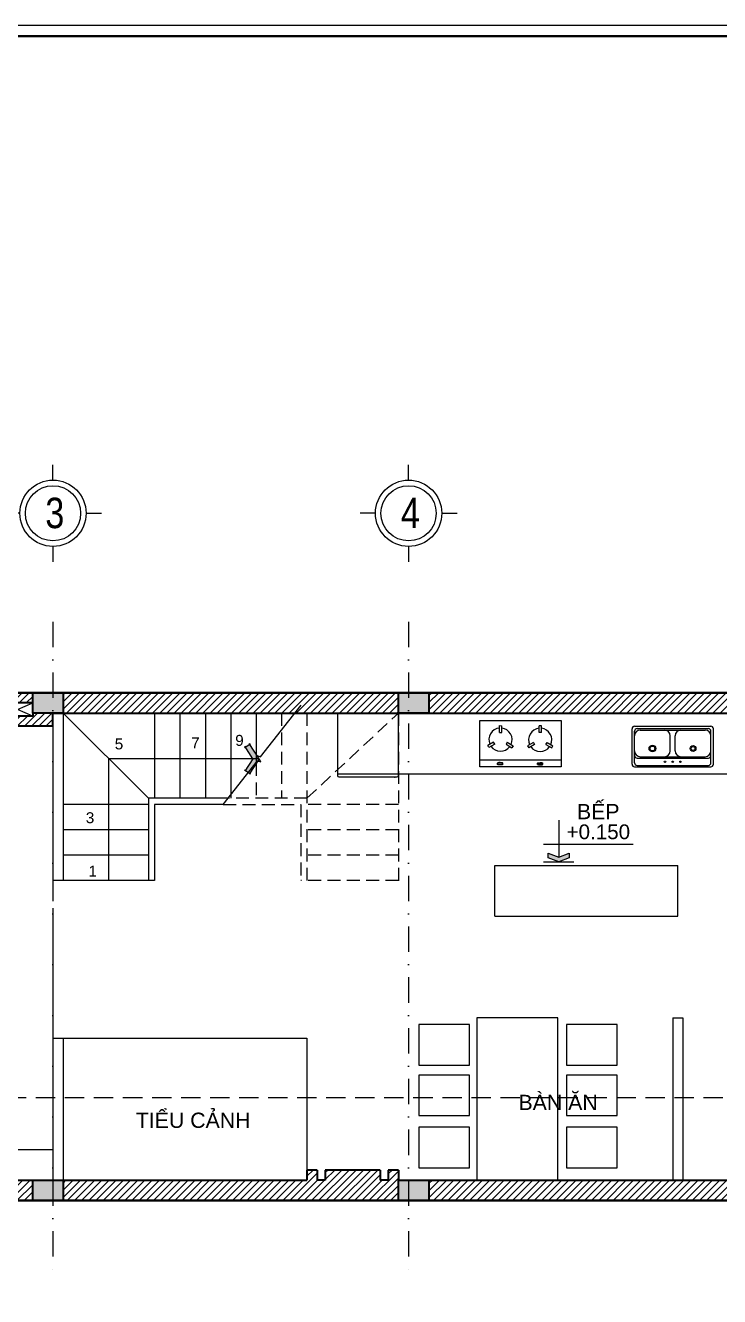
# Model space of a CAD drawing. Header units: inches. Extents: x 921646 to 2157952, y -92667 to 262089.
# Drawn here: x 1959107 to 1965939, y 198000 to 210517 of the extents above; entities that cross this region are included whole.
import ezdxf
from ezdxf.enums import TextEntityAlignment as Align

# ---------------------------------------------------------------- set-up
doc = ezdxf.new("R2010")
doc.units = ezdxf.units.IN
doc.header["$MEASUREMENT"] = 0
for name, pattern in [('DASHDOT', [1, 0.5, -0.25, 0, -0.25]), ('DASHED2', [9.524999999999999, 6.349999999999999, -3.174999999999999]), ('HIDDEN', [9.524999999999999, 6.349999999999999, -3.174999999999999])]:
    doc.linetypes.add(name, pattern=pattern)
doc.layers.get('0').update_dxf_attribs({"lineweight": 9})
doc.layers.get('DEFPOINTS').update_dxf_attribs({"lineweight": 9})
for name, color, linetype, lineweight in [('01-WALL', 10, 'Continuous', 35), ('04-TRUC', 40, 'DASHDOT', 9), ('09-DIMOUT', 251, 'Continuous', 9), ('13-VATDUNG', 104, 'Continuous', 13), ('14 KHUAT', 106, 'HIDDEN', 13), ('15 TEXT', 134, 'Continuous', 15), ('Cp Net Manh 0.15', 8, 'Continuous', 15), ('Cp Net Thep 0.40', 2, 'Continuous', 40), ('Cp Text 0.15', 3, 'Continuous', 15)]:
    doc.layers.add(name, color=color, linetype=linetype, lineweight=lineweight)
for name, color, linetype in [('02-TEXT', 7, 'Continuous'), ('07-HATCH', 180, 'Continuous'), ('08-HATCH', 130, 'Continuous')]:
    doc.layers.add(name, color=color, linetype=linetype)
doc.styles.add('ARIAL', font='arial.ttf')
doc.styles.add('C', font='VHARIAL.TTF')
doc.styles.add('VHELVEN', font='VHELVEN.TTF')
doc.styles.add('VNI-HELVE', font='VHELVEB.TTF', dxfattribs={"width": 0.8})

# ---------------------------------------------------------------- blocks, each defined once
blk = doc.blocks.new('đ')
h = blk.add_hatch(color=256)
h.dxf.hatch_style = 1
h.paths.add_polyline_path([(1.5108e-12, 59.66675603961623), (-115.1734213652385, 134.666562334611), (-142.4578871751226, 92.76718375367336), (1.45404e-11, -9.4786e-12), (142.4578871751656, 92.76718375368611), (115.1734213652551, 134.666562334611)])
at = {"ltscale": 0.01}
for p, q in [((-109.7165282032553, 143.0464380508084), (-147.9147803371057, 84.38730803747613)), ((0, 59.66675603961721), (-123.5532970814426, 140.123455496605)), ((0, 59.66675603960448), (123.5532970814275, 140.1234554965846)), ((109.7165282032694, 143.0464380508016), (147.9147803371489, 84.38730803749932)), ((0, 0), (-150.8377628913191, 98.22407691566251)), ((2.91038e-11, 0), (150.8377628913332, 98.22407691565661))]:
    blk.add_line(p, q, dxfattribs=at)
blk = doc.blocks.new('DDDD')
at = {"layer": '09-DIMOUT'}
h = blk.add_hatch(color=256, dxfattribs=at)
h.dxf.hatch_style = 1
h.paths.add_polyline_path([(1648737.565746326, 63343.11408242446), (1649037.565746326, 63343.11408242446), (1649037.565746326, 63543.11408242447), (1648737.565746326, 63543.11408242447)])
at = {"layer": '01-WALL'}
blk.add_lwpolyline([(1648737.565746326, 63343.11408242446), (1649037.565746326, 63343.11408242446), (1649037.565746326, 63543.11408242447), (1648737.565746326, 63543.11408242447)], close=True, dxfattribs=at)
blk = doc.blocks.new('luoi')
at = {"layer": '04-TRUC', "ltscale": 500}
for p, q in [((1739521.796972171, 130292.8045758962), (1739521.796972171, 123908.0378893815)), ((1743021.796972169, 130292.8045759), (1743021.796972169, 123889.6781560815)), ((1728931.056137772, 129594.2698898765), (1752564.317258802, 129594.2698898765)), ((1728830.44380979, 124594.2698898753), (1752564.317258803, 124594.2698898753))]:
    blk.add_line(p, q, dxfattribs=at)
at = {"layer": '09-DIMOUT', "xscale": -1, "rotation": 180}
for p in [(90584.2312258447, 192937.3839723022), (94184.23122584261, 192937.3839723011), (90584.2312258447, 188137.3839723022), (94184.23122584261, 188137.3839723011)]:
    blk.add_blockref('DDDD', p, dxfattribs=at)
blk = doc.blocks.new('tương t1')
at = {"layer": '09-DIMOUT'}
h = blk.add_hatch(dxfattribs=at)
h.set_pattern_fill('ANSI31', color=256, scale=400)
h.set_pattern_definition([(45, (-219856.5716613932, -74351.74277061842), (-35.35533905932737, 35.35533905932738), [])])
h.paths.add_polyline_path([(1733121.796972134, 124794.2698898653), (1730221.796972227, 124794.269889862), (1730221.796972227, 124994.269889862), (1730121.796972228, 124994.269889862), (1730121.796972227, 124594.2698898753), (1733121.796972134, 124594.2698898753)])
h.paths.add_polyline_path([(1735121.796972134, 124794.2698898675), (1733321.796972134, 124794.2698898655), (1733321.796972134, 124594.2698898753), (1735121.796972134, 124594.2698898753)])
h.paths.add_polyline_path([(1735321.796972134, 125494.2698898759), (1735121.796972134, 125494.2698898759), (1735121.796972134, 124794.2698898754), (1735321.796972134, 124794.2698898754)])
h.paths.add_polyline_path([(1739321.796972171, 124794.2698898723), (1735421.796972134, 124794.2698898679), (1735421.796972134, 124594.2698898753), (1739321.796972171, 124594.2698898753)])
h.paths.add_polyline_path([(1742921.796972169, 124794.2698898764), (1742921.796972135, 124894.2698898753), (1742821.796972134, 124894.2698898753), (1742821.796972134, 124794.2698898754), (1742741.796972134, 124794.2698898754), (1742741.796972134, 124894.2698898753), (1742201.796972134, 124894.2698898753), (1742201.796972134, 124794.2698898754), (1742121.796972134, 124794.2698898754), (1742121.796972134, 124894.2698898753), (1742021.796972133, 124894.2698898753), (1742021.796972133, 124794.2698898754), (1739621.796972171, 124794.2698898726), (1739621.796972171, 124594.2698898753), (1742921.796972169, 124594.2698898753)])
h.paths.add_polyline_path([(1746521.796972135, 124794.2698898754), (1743221.796972169, 124794.2698898754), (1743221.796972169, 124594.2698898753), (1746521.796972135, 124594.2698898753)])
h.paths.add_polyline_path([(1751321.796972135, 124744.2698898753), (1751271.796972135, 124744.2698898753), (1751271.796972135, 125194.2698898754), (1751421.796972134, 125194.2698898754), (1751421.796972135, 124794.2698898763), (1751621.796972135, 124794.2698898763), (1751621.796972135, 125607.0386684031), (1751421.796972135, 125607.0386684031), (1751421.796972135, 125294.2698898754), (1751171.796972135, 125294.2698898754), (1751171.796972135, 124744.2698898753), (1748471.796972135, 124744.2698898753), (1748471.796972135, 125294.2698898753), (1748371.796972135, 125294.2698898753), (1748371.796972135, 124794.2698898754), (1746821.796972135, 124794.2698898754), (1746821.796972135, 124594.2698898753), (1751321.796972135, 124594.2698898753)])
h.paths.add_polyline_path([(1751621.796972135, 125994.2698898754), (1751421.796972135, 125994.2698898754), (1751421.796972135, 125607.0386684031), (1751621.796972135, 125607.0386684031)])
h.paths.add_polyline_path([(1751421.796972135, 126194.2698898753), (1751121.796972135, 126194.2698898753), (1751121.796972135, 126094.2698898753), (1751421.796972135, 126094.2698898753)])
h.paths.add_polyline_path([(1751621.796972135, 126294.2698898765), (1751521.796972135, 126294.2698898764), (1751521.796972135, 126194.2698898754), (1751621.796972135, 126194.2698898754)])
h.paths.add_polyline_path([(1750521.796972135, 126194.2698898753), (1750121.796972135, 126194.2698898753), (1750121.796972135, 126294.2698898753), (1750021.796972135, 126294.2698898753), (1750021.796972135, 126194.2698898753), (1747821.796972135, 126194.2698898753), (1747821.796972135, 126094.2698898753), (1748371.796972135, 126094.2698898754), (1748371.796972135, 125994.2698898753), (1748471.796972135, 125994.2698898754), (1748471.796972135, 126094.2698898754), (1750521.796972135, 126094.2698898753)])
h.paths.add_polyline_path([(1746821.796972135, 129394.2698898764), (1746721.796972135, 129394.2698898764), (1746721.796972135, 126094.2698898753), (1746921.796972135, 126094.2698898754), (1746921.796972135, 126194.2698898754), (1746821.796972135, 126194.2698898753), (1746821.796972135, 126794.2698898753), (1746821.796972135, 126894.2698898754)])
h.paths.add_polyline_path([(1750121.796972135, 127494.2698898754), (1750021.796972135, 127494.2698898753), (1750021.796972135, 127194.2698898753), (1750121.796972135, 127194.2698898753)])
h.paths.add_polyline_path([(1750121.796972135, 129394.2698898764), (1751321.796972135, 129394.2698898765), (1751321.796972135, 129594.2698898765), (1746821.796972135, 129594.2698898765), (1746821.796972135, 129444.2698898764), (1750021.796972135, 129444.2698898764), (1750021.796972134, 128894.2698898753), (1750121.796972134, 128894.2698898754)])
h.paths.add_polyline_path([(1751621.796972135, 129394.2698898763), (1751521.796972135, 129394.2698898763), (1751521.796972135, 127194.2698898764), (1751621.796972135, 127194.2698898764)])
h.paths.add_polyline_path([(1746521.796972135, 129594.2698898765), (1743221.796972169, 129594.2698898765), (1743221.796972169, 129394.2698898765), (1746521.796972135, 129394.2698898764)])
h.paths.add_polyline_path([(1742921.796972169, 129594.2698898765), (1739621.796972171, 129594.2698898765), (1739621.796972171, 129394.2698898765), (1742921.796972169, 129394.2698898765)])
h.paths.add_polyline_path([(1739021.796972169, 129494.2698898776), (1739321.796972171, 129494.2698898776), (1739321.796972171, 129594.2698898765), (1735421.796972134, 129594.2698898765), (1735421.796972134, 129394.2698898765), (1738921.796972169, 129394.2698898765), (1738921.796972169, 129264.2698898764), (1739521.796972169, 129264.2698898764), (1739521.796972169, 129394.2698898776), (1739321.796972169, 129394.2698898776), (1739321.796972169, 129364.2698898765), (1739021.796972169, 129364.2698898765)])
h.paths.add_polyline_path([(1735121.796972134, 129594.2698898765), (1733321.796972134, 129594.2698898765), (1733321.796972134, 129394.2698898765), (1735121.796972134, 129394.2698898765)])
h.paths.add_polyline_path([(1735321.796972134, 129394.2698898765), (1735121.796972134, 129394.2698898765), (1735121.796972134, 128694.4570196686), (1735321.796972134, 128694.2698898759)])
h.paths.add_polyline_path([(1733121.796972134, 129594.2698898765), (1730121.796972227, 129594.2698898765), (1730121.796972227, 128213.8774187928), (1730221.796972227, 128213.6902890001), (1730221.796972227, 129394.2698898765), (1733121.796972134, 129394.2698898765)])
at = {"layer": '01-WALL'}
for p, q in [((1730121.796972227, 129594.2698898765), (1751621.796972135, 129594.2698898765)), ((1739321.796972169, 129494.2698898776), (1739021.796972169, 129494.2698898776)), ((1739321.796972169, 129364.2698898765), (1739021.796972169, 129364.2698898765)), ((1739321.796972169, 129394.2698898754), (1739321.796972169, 129364.2698898765)), ((1739521.796972169, 129264.2698898764), (1739521.796972169, 129394.2698898765)), ((1739521.796972169, 129394.2698898765), (1746777.357175283, 129394.2698898764)), ((1739521.796972169, 129264.2698898764), (1738921.796972169, 129264.2698898764)), ((1730221.796972227, 124794.269889862), (1742021.796972133, 124794.2698898754)), ((1742121.796972134, 124894.2698898753), (1742021.796972133, 124894.2698898753)), ((1742021.796972133, 124894.2698898753), (1742021.796972133, 124794.2698898754)), ((1742121.796972134, 124894.2698898753), (1742121.796972134, 124794.2698898754)), ((1742201.796972134, 124794.2698898754), (1742121.796972134, 124794.2698898754)), ((1742741.796972134, 124894.2698898753), (1742201.796972134, 124894.2698898753)), ((1742201.796972134, 124894.2698898753), (1742201.796972134, 124794.2698898754)), ((1742741.796972134, 124894.2698898753), (1742741.796972134, 124794.2698898754)), ((1742821.796972134, 124794.2698898754), (1742741.796972134, 124794.2698898754)), ((1742921.796972135, 124894.2698898753), (1742821.796972134, 124894.2698898753)), ((1742821.796972134, 124894.2698898753), (1742821.796972134, 124794.2698898754)), ((1742921.796972135, 124894.2698898753), (1742921.796972135, 124794.2698898764)), ((1751621.796972135, 124594.2698898753), (1730121.796972227, 124594.2698898753))]:
    blk.add_line(p, q, dxfattribs=at)
blk.add_lwpolyline([(1742921.796972135, 124794.2698898754), (1748371.796972135, 124794.2698898754), (1748371.796972135, 125294.2698898753), (1748471.796972135, 125294.2698898753), (1748471.796972135, 124744.2698898753), (1751171.796972135, 124744.2698898753)], dxfattribs=at)
at = {"layer": '09-DIMOUT'}
for p, q in [((1739021.796972169, 129364.2698898765), (1739321.796972169, 129494.2698898764)), ((1739321.796972169, 129364.2698898765), (1739021.796972169, 129494.2698898776))]:
    blk.add_line(p, q, dxfattribs=at)
blk = doc.blocks.new('kjas')
at = {"layer": '13-VATDUNG'}
for p, q in [((1746241.833569808, 150524.5293008337), (1746241.833569808, 150981.6721579765)), ((1746241.833569808, 150981.6721579765), (1747041.833569809, 150981.6721579765)), ((1747041.833569809, 150981.6721579765), (1747041.833569808, 150524.5293008336)), ((1746434.632223121, 150865.1004085249), (1746435.470798337, 150931.5686482637)), ((1746434.632223121, 150865.1004085249), (1746457.487547134, 150864.8120616638)), ((1746435.470798337, 150931.5686482637), (1746458.326122344, 150931.2803014055)), ((1746457.487547134, 150864.8120616638), (1746458.326122344, 150931.2803014055)), ((1746824.690712666, 150862.4958033951), (1746824.690712666, 150928.9693327311)), ((1746847.547855523, 150928.9693327311), (1746824.690712666, 150928.9693327311)), ((1746847.547855523, 150862.4958033951), (1746824.690712666, 150862.4958033951)), ((1746847.547855523, 150862.4958033951), (1746847.547855523, 150928.9693327311)), ((1746377.632599743, 150769.189122554), (1746319.650127976, 150736.6812301185)), ((1746330.828074277, 150716.7437654839), (1746319.650127976, 150736.6812301185)), ((1746388.810546044, 150749.2516579166), (1746330.828074277, 150716.7437654839)), ((1746388.810546044, 150749.2516579166), (1746377.632599743, 150769.189122554)), ((1746512.049345605, 150767.493296824), (1746500.371967892, 150747.8441790476)), ((1746500.371967892, 150747.8441790476), (1746557.515864449, 150713.8838317415)), ((1746512.049345605, 150767.493296824), (1746569.193242156, 150733.5329495178)), ((1746569.193242156, 150733.5329495178), (1746557.515864449, 150713.8838317415)), ((1746768.905562665, 150765.8730892843), (1746711.337797577, 150732.6363246177)), ((1746711.337797577, 150732.6363246177), (1746722.766369006, 150712.841458246)), ((1746780.334134094, 150746.0782229126), (1746722.766369006, 150712.841458246)), ((1746768.905562665, 150765.8730892843), (1746780.334134094, 150746.0782229126)), ((1746891.904434094, 150746.0782229126), (1746903.333005523, 150765.8730892843)), ((1746891.904434094, 150746.0782229126), (1746949.472199182, 150712.841458246)), ((1746903.333005523, 150765.8730892843), (1746960.900770611, 150732.6363246177)), ((1746949.472199182, 150712.841458246), (1746960.900770611, 150732.6363246177)), ((1747039.382247514, 150593.0568999129), (1746239.382247514, 150593.0568999129)), ((1747041.833569808, 150524.5293008336), (1746241.833569808, 150524.5293008337)), ((1746417.244397672, 150550.0811077235), (1746417.244397672, 150563.1566289712)), ((1746467.836787755, 150549.6902753873), (1746467.836787755, 150563.5474613074)), ((1746810.927707273, 150549.6902753873), (1746810.927707273, 150563.5474613074)), ((1746861.520097356, 150550.0811077235), (1746861.520097356, 150563.1566289712))]:
    blk.add_line(p, q, dxfattribs=at)
for centre, start, end in [((1746445.164038259, 150793.9484544218), 95.01635510373468, 203.5380140716072), ((1746445.164038259, 150793.9484544218), 335.0163550388808, 83.53801395205325), ((1746836.119284094, 150791.482371863), 95.7391705738542, 204.260829636256), ((1746836.119284094, 150791.482371863), 335.739170363744, 84.26082942614582), ((1746445.164038259, 150793.9484544218), 215.0163549303291, 323.5380139189492), ((1746836.119284094, 150791.482371863), 215.7391704481504, 324.2608295518496)]:
    blk.add_arc(centre, 114.2857142857143, start, end, dxfattribs=at)
blk.add_ellipse((1746442.64521094, 150562.8213776909), major_axis=(25.45721091172442, -3.099e-13), ratio=0.197952140677166, start_param=-0.1445872032224298, end_param=3.20816905181939, dxfattribs=at)
blk.add_ellipse((1746442.64521094, 150550.4163590009), major_axis=(25.45721091172609, -1.9507e-12), ratio=0.1979521406771888, dxfattribs=at)
at = {"layer": '13-VATDUNG', "extrusion": (0, 0, -1)}
blk.add_ellipse((1746836.119284094, 150562.8213776909), major_axis=(-25.45721091172442, 3.5916e-12), ratio=0.197952140677166, start_param=-0.1445872032224298, end_param=3.20816905181939, dxfattribs=at)
blk.add_ellipse((1746836.119284094, 150550.4163590009), major_axis=(-25.45721091172609, 1.9507e-12), ratio=0.1979521406771888, dxfattribs=at)
blk = doc.blocks.new('ksajdjas')
at = {"layer": '13-VATDUNG'}
for p, q in [((1744939.748893895, 150572.0331804471), (1744939.748893895, 150922.0331804471)), ((1744963.5584177, 150657.7474661613), (1744963.5584177, 150898.2236566386)), ((1744963.5584177, 150704.1760375899), (1744963.5584177, 150851.7950852101)), ((1744964.748893895, 150947.033180447), (1745714.748893895, 150947.033180447)), ((1744988.5584177, 150923.2236566386), (1745690.939370083, 150923.2236566386)), ((1745020.701274843, 150908.9379423529), (1745258.79651294, 150908.9379423529)), ((1745258.79651294, 150908.9379423529), (1745420.701274843, 150908.9379423529)), ((1745315.939370083, 150704.1760375899), (1745315.939370083, 150851.7950852101)), ((1745363.5584177, 150704.1760375899), (1745363.5584177, 150851.7950852101)), ((1745420.701274843, 150908.9379423529), (1745658.79651294, 150908.9379423529)), ((1745715.939370083, 150657.7474661613), (1745715.939370083, 150898.2236566386)), ((1745715.939370083, 150704.1760375899), (1745715.939370083, 150851.7950852101)), ((1745739.748893895, 150572.0331804471), (1745739.748893895, 150922.0331804471)), ((1744963.5584177, 150586.3188947327), (1744963.5584177, 150657.7474661613)), ((1744988.5584177, 150632.7474661613), (1745690.939370083, 150632.7474661613)), ((1745020.701274843, 150647.0331804471), (1745258.79651294, 150647.0331804471)), ((1745258.79651294, 150647.0331804471), (1745420.701274843, 150647.0331804471)), ((1745420.701274843, 150647.0331804471), (1745658.79651294, 150647.0331804471)), ((1745715.939370083, 150586.3188947327), (1745715.939370083, 150657.7474661613)), ((1744964.748893895, 150547.0331804471), (1745714.748893895, 150547.0331804471)), ((1744988.5584177, 150561.3188947328), (1745690.939370083, 150561.3188947328))]:
    blk.add_line(p, q, dxfattribs=at)
for centre, radius in [((1745139.748893895, 150727.9855613983), 33.33333333333335), ((1745139.748893895, 150727.9855613983), 23.80952380952383), ((1745539.748893895, 150727.9855613983), 28.57142857142859), ((1745539.748893895, 150727.9855613983), 19.04761904761906), ((1745263.5584177, 150597.0331804471), 7.142857142857145), ((1745339.748893895, 150597.0331804471), 7.142857142857145), ((1745415.939370083, 150597.0331804471), 7.142857142857145)]:
    blk.add_circle(centre, radius, dxfattribs=at)
for centre, radius, start, end in [((1744964.748893895, 150922.0331804471), 25.00000000000001, 90, 180), ((1744988.5584177, 150898.2236566386), 25.00000000000001, 90, 180), ((1745020.701274843, 150851.7950852101), 57.14285714285717, 90, 180), ((1745258.79651294, 150851.7950852101), 57.14285714285717, 0, 90), ((1745420.701274843, 150851.7950852101), 57.14285714285717, 90, 180), ((1745658.79651294, 150851.7950852101), 57.14285714285717, 0, 90), ((1745690.939370083, 150898.2236566386), 25.00000000000001, 0, 90), ((1745714.748893895, 150922.0331804471), 25.00000000000001, 0, 90), ((1745020.701274843, 150704.1760375899), 57.14285714285717, 180, 270), ((1745258.79651294, 150704.1760375899), 57.14285714285717, 270, 0), ((1745420.701274843, 150704.1760375899), 57.14285714285717, 180, 270), ((1745658.79651294, 150704.1760375899), 57.14285714285717, 270, 0), ((1744988.5584177, 150657.7474661613), 25.00000000000001, 180, 270), ((1744988.5584177, 150586.3188947327), 25.00000000000001, 180, 270), ((1745690.939370083, 150657.7474661613), 25.00000000000001, 270, 0), ((1745690.939370083, 150586.3188947327), 25.00000000000001, 270, 0), ((1744964.748893895, 150572.0331804471), 25.00000000000001, 180, 270), ((1745714.748893895, 150572.0331804471), 25.00000000000001, 270, 0)]:
    blk.add_arc(centre, radius, start, end, dxfattribs=at)
blk = doc.blocks.new('áhdasj')
at = {"layer": '13-VATDUNG'}
for p, q in [((1743880.929952535, 151055.8460492764), (1743880.929952535, 150455.8460492764)), ((1744480.929952535, 151055.8460492764), (1743880.929952535, 151055.8460492764)), ((1744480.929952535, 150455.8460492764), (1744480.929952535, 151055.8460492764)), ((1743880.929952535, 150455.8460492764), (1743880.929952535, 150441.5802641411)), ((1743880.929952535, 150455.8460492764), (1744480.929952535, 150455.8460492764)), ((1744480.929952535, 150441.5802641411), (1744480.929952535, 150455.8460492764)), ((1743894.346678279, 150428.1635383938), (1744467.513226791, 150428.1635383938)), ((1744441.351126085, 150420.2732278157), (1744441.351126085, 150428.2810071457)), ((1744441.351126085, 150428.2810071457), (1744450.005216602, 150428.2810071457)), ((1744450.005216602, 150420.2732278157), (1744441.351126085, 150420.2732278157)), ((1744450.005216602, 150428.2810071457), (1744450.005216602, 150420.2732278157))]:
    blk.add_line(p, q, dxfattribs=at)
for centre, start, end in [((1743894.346678279, 150441.5802641411), 180, 270), ((1744467.513226791, 150441.5802641411), 270, 0)]:
    blk.add_arc(centre, 13.41672574330005, start, end, dxfattribs=at)
blk = doc.blocks.new('sdasda')
at = {"layer": '09-DIMOUT'}
for points in [[(1963418.1423817, 200277.4674155), (1963918.1423817, 200277.4674155), (1963918.1423817, 200677.4674155), (1963418.1423817, 200677.4674155)], [(1963987.5160436, 199146.0126604938), (1964787.5160436, 199146.0126604938), (1964787.5160436, 200746.0126604938), (1963987.5160436, 200746.0126604938)], [(1964871.4665622, 200277.4674155), (1965371.4665622, 200277.4674155), (1965371.4665622, 200677.4674155), (1964871.4665622, 200677.4674155)], [(1963418.1423817, 199781.6203702), (1963918.1423817, 199781.6203702), (1963918.1423817, 200181.6203702), (1963418.1423817, 200181.6203702)], [(1964871.4665622, 199781.6203702), (1965371.4665622, 199781.6203702), (1965371.4665622, 200181.6203702), (1964871.4665622, 200181.6203702)], [(1963418.1423817, 199268.3354787), (1963918.1423817, 199268.3354787), (1963918.1423817, 199668.3354787), (1963418.1423817, 199668.3354787)], [(1964871.4665622, 199268.3354787), (1965371.4665622, 199268.3354787), (1965371.4665622, 199668.3354787), (1964871.4665622, 199668.3354787)]]:
    blk.add_lwpolyline(points, close=True, dxfattribs=at)
blk = doc.blocks.new('cao do')
at = {"layer": '15 TEXT'}
h = blk.add_hatch(color=256, dxfattribs=at)
h.dxf.hatch_style = 1
h.paths.add_polyline_path([(155.0488123993345, 47.1744000000035), (261.1912123991861, 89.63135999993627), (261.1912123991861, 42.45696000000551), (155.0488123993345, 7.27596e-11), (48.90641239948308, 42.45696000001072), (48.90641239948307, 89.6313599999415)])
for p, q in [((0, 181.4449592430174), (911.3167457881427, 181.4449592430174)), ((0, 0), (310.0976247983053, 0))]:
    blk.add_line(p, q, dxfattribs=at)
blk.add_lwpolyline([(155.048812399189, 423.6398799869638), (155.0488123993345, 47.17440000000351)], dxfattribs=at)
blk.add_lwpolyline([(155.0488123993345, 47.1744000000035), (261.1912123991861, 89.63135999993627), (261.1912123991861, 42.45696000000551), (155.0488123993345, 7.27596e-11), (48.90641239948308, 42.45696000001072), (48.90641239948307, 89.6313599999415)], close=True, dxfattribs=at)
at = {"layer": '15 TEXT', "color": 3, "style": 'ARIAL'}
blk.add_attdef('%%P0,000', text='', height=150, dxfattribs=at).set_placement((558.4898163990365, 306.6680831773265), align=Align.MIDDLE_CENTER)
blk = doc.blocks.new('Khung Ht dep')
at = {"layer": 'Cp Net Thep 0.40', "color": 106, "flags": 128}
blk.add_lwpolyline([(30380.39805538137, 21414.66774669322), (30380.39805538137, 1791.667746693099), (3162.398055380676, 1791.667746693099), (3162.398055380676, 21414.66774669322)], close=True, dxfattribs=at)
at = {"layer": 'DEFPOINTS', "ltscale": 100}
blk.add_lwpolyline([(30430.39805538347, 1691.667746693157), (30430.39805538347, 21514.6677466931), (1912.398055381607, 21514.6677466931), (1912.398055381607, 1691.667746693157)], close=True, dxfattribs=at)
blk = doc.blocks.new('A$C788F0ACE')
at = {"layer": 'Cp Net Manh 0.15', "linetype": 'Continuous'}
for p, q in [((0, 300.0000000000582), (0, 440.0000000023864)), ((-300, 0), (-440.0000000027939, 0)), ((300, 0), (440.0000000018626, 0)), ((0, -300), (0, -440.0000000023283))]:
    blk.add_line(p, q, dxfattribs=at)
for radius in [300, 250]:
    blk.add_circle((0, 0), radius, dxfattribs=at)
at = {"layer": 'Cp Text 0.15', "color": 7, "linetype": 'Continuous', "style": 'VHELVEN'}
blk.add_attdef('TRUC', text='', height=280.0000000046566, dxfattribs=at).set_placement((94.0908639702925, 0.9700787446345486), align=Align.MIDDLE_CENTER)
blk = doc.blocks.new('dim')
at = {"layer": 'Cp Text 0.15'}
ref = blk.add_blockref('A$C788F0ACE', (1959378.368633564, 205712.903964016), dxfattribs=dict(at, xscale=1.086778053933425, yscale=1.086778053933425, zscale=1.086778053933425, rotation=180))
ref.add_attrib('TRUC', '3', dxfattribs={"layer": '0', "color": 3, "height": 300, "style": 'VNI-HELVE', "width": 0.8}).set_placement((1959396.168786648, 205716.2465824004), align=Align.MIDDLE_CENTER)
ref = blk.add_blockref('A$C788F0ACE', (1962878.368630083, 205712.9039640158), dxfattribs=dict(at, xscale=1.086778053933425, yscale=1.086778053933425, zscale=1.086778053933425, rotation=180))
ref.add_attrib('TRUC', '4', dxfattribs={"layer": '0', "color": 3, "height": 300, "style": 'VNI-HELVE', "width": 0.8}).set_placement((1962896.168783167, 205716.2465824002), align=Align.MIDDLE_CENTER)

msp = doc.modelspace()

# ---------------------------------------------------------------- linework, layer by layer
at = {"layer": '08-HATCH', "linetype": 'DASHED2', "ltscale": 30}
msp.add_line((1947494.381824149, 199958.7814390214), (1974479.475601393, 199958.7814390214), dxfattribs=at)
at = {"layer": '09-DIMOUT'}
for p, q in [((1960318.368633562, 202906.012660495), (1959478.368633561, 203746.012660495)), ((1959928.368633562, 202096.0126604951), (1959928.368633562, 203296.0126604949)), ((1961406.277095586, 203296.0126604949), (1959928.368633562, 203296.0126604949)), ((1961128.368633562, 202942.1219053692), (1961128.368633562, 202906.0126604949)), ((1959378.36863356, 201826.0126604953), (1959378.368633562, 199146.0126604911)), ((1965478.368633528, 200746.0126604938), (1965478.368633528, 199146.0126604938)), ((1965478.368633528, 200746.0126604938), (1965578.368633528, 200746.0126604938)), ((1965578.368633528, 200746.0126604938), (1965578.368633528, 199146.0126604938))]:
    msp.add_line(p, q, dxfattribs=at)
at = {"layer": '09-DIMOUT', "linetype": 'Continuous'}
msp.add_lwpolyline([(1961052.89457259, 202846.0126604949), (1961390.836660669, 203276.3506929034), (1961425.567284136, 203264.9705535478), (1961386.986907079, 203327.0547674183), (1961421.717530503, 203315.6746280861), (1961821.421358262, 203824.6605308529)], dxfattribs=at)
at = {"layer": '13-VATDUNG'}
for p, q in [((1959378.368633562, 203746.012660495), (1959378.36863356, 202096.0126604951)), ((1959478.368633561, 203746.012660495), (1959478.368633561, 202096.0126604951)), ((1960378.368633562, 203746.0126604951), (1960378.368633562, 202906.0126604951)), ((1960628.368633562, 203746.0126604949), (1960628.368633562, 202906.0126604949)), ((1960878.368633562, 203746.0126604949), (1960878.368633562, 202906.0126604949)), ((1961128.368633562, 203746.0126604947), (1961128.368633562, 202942.1219053692)), ((1961378.368633562, 203746.0126604947), (1961378.368633562, 203253.155042387)), ((1962778.368633562, 203146.0126604948), (1966578.368633528, 203146.0126604949)), ((1960318.368633562, 202906.012660495), (1960318.368633562, 202096.0126604952)), ((1961100.012242324, 202906.0126604948), (1960318.368633562, 202906.012660495)), ((1960318.368633562, 202846.012660495), (1959478.368633563, 202846.0126604951)), ((1961052.89457259, 202846.0126604949), (1960378.368633563, 202846.012660495)), ((1960378.368633563, 202846.012660495), (1960378.368633563, 202096.0126604952)), ((1960318.368633562, 202596.0126604951), (1959478.368633562, 202596.0126604951)), ((1960318.368633563, 202346.0126604951), (1959478.368633562, 202346.0126604951)), ((1963728.368633545, 202246.0126604948), (1965528.368633545, 202246.0126604949)), ((1963728.368633545, 201746.0126604949), (1963728.368633545, 202246.0126604948)), ((1965528.368633545, 201746.0126604949), (1965528.368633545, 202246.0126604949)), ((1960378.368633563, 202096.0126604952), (1959378.368633562, 202096.0126604951)), ((1963728.368633545, 201746.0126604949), (1965528.368633545, 201746.0126604949)), ((1959378.36863356, 200546.0126604956), (1961878.368633561, 200546.0126604942)), ((1959478.368633561, 200546.0126604956), (1959478.368633562, 199146.0126604911)), ((1961878.368633561, 200546.0126604942), (1961878.36863356, 199146.0126604938)), ((1959378.368633565, 199446.0126604939), (1955078.368633527, 199446.0126604938))]:
    msp.add_line(p, q, dxfattribs=at)
at = {"layer": '14 KHUAT', "ltscale": 20}
for p, q in [((1961628.368633562, 203746.0126604945), (1961628.368633562, 202906.0126604945)), ((1961878.368633563, 203746.0126604949), (1961878.368633563, 202096.0126604947)), ((1961878.368633563, 202906.0126604946), (1962778.368633562, 203746.0126604949)), ((1962778.368633562, 203746.0126604949), (1962778.368633562, 202076.0126604951)), ((1961378.368633562, 203253.155042387), (1961378.368633562, 202906.0126604948)), ((1961878.368633563, 202906.0126604946), (1961100.012242324, 202906.0126604949)), ((1961052.89457259, 202846.0126604949), (1961818.368633562, 202846.0126604947)), ((1961818.368633562, 202846.0126604947), (1961818.368633562, 202096.0126604947)), ((1962778.368633562, 202846.0126604946), (1961878.368633563, 202846.0126604947)), ((1962778.368633562, 202596.0126604947), (1961878.368633563, 202596.0126604947)), ((1962778.368633562, 202346.0126604947), (1961878.368633563, 202346.0126604947)), ((1962778.368633562, 202096.0126604949), (1961818.368633562, 202096.0126604947))]:
    msp.add_line(p, q, dxfattribs=at)
at = {"layer": 'Cp Net Thep 0.40'}
msp.add_lwpolyline([(1949978.36863362, 203946.0126604949), (1971478.368633528, 203946.0126604988), (1971478.368633528, 198946.0126604938), (1949978.36863362, 198946.0126604938), (1949978.36863362, 203946.0126604949)], dxfattribs=at)

# ---------------------------------------------------------------- block references
at = {"layer": '07-HATCH', "rotation": 90.00000000000003}
msp.add_blockref('đ', (1961406.277095586, 203296.0126604948), dxfattribs=at)
at = {"layer": '09-DIMOUT'}
for name, p in [('dim', (0, 0)), ('luoi', (219856.5716613932, 74351.74277061842)), ('tương t1', (219856.5716613932, 74351.74277061842)), ('sdasda', (-438.8980639998335, 0))]:
    msp.add_blockref(name, p, dxfattribs=at)
at = {"layer": '13-VATDUNG'}
for name, p in [('áhdasj', (218297.4386810272, 52690.16661121844)), ('kjas', (217337.7413643974, 52690.16661121842)), ('ksajdjas', (220138.6197396338, 52669.02019087833))]:
    msp.add_blockref(name, p, dxfattribs=at)
at = {"layer": '15 TEXT', "xscale": 0.9671879849873873, "yscale": 0.9671879849873873, "zscale": 0.9671879849873873}
msp.add_blockref('cao do', (1964205.826864101, 202279.6838218925), dxfattribs=at).add_auto_attribs({'%%P0,000': '+0.150'})
at = {"layer": 'Cp Net Manh 0.15', "xscale": 1.05319564237593, "yscale": 1.05319564237593, "zscale": 1.05319564237593}
msp.add_blockref('Khung Ht dep', (1943044.162834505, 187857.3976600788), dxfattribs=at)

# ---------------------------------------------------------------- texts
at = {"layer": '02-TEXT', "style": 'C'}
for s, height, p in [('9', 108, (1961213.655320469, 203422.6749969652)), ('5', 108, (1960028.035721332, 203388.0968568305)), ('7', 108, (1960780.461113153, 203398.6432530022)), ('BÕP', 150, (1964745.276924193, 202700.3191726406)), ('3', 108, (1959742.913674871, 202661.062247177)), ('1', 108, (1959768.556684484, 202134.4838719495)), ('bµn ¨n', 150, (1964350.023981409, 199836.6467880811)), ('tiÓu c¶nh', 150, (1960758.080310831, 199661.0150052))]:
    msp.add_text(s, height=height, dxfattribs=at).set_placement(p, align=Align.CENTER)

doc.saveas('drawing.dxf')
